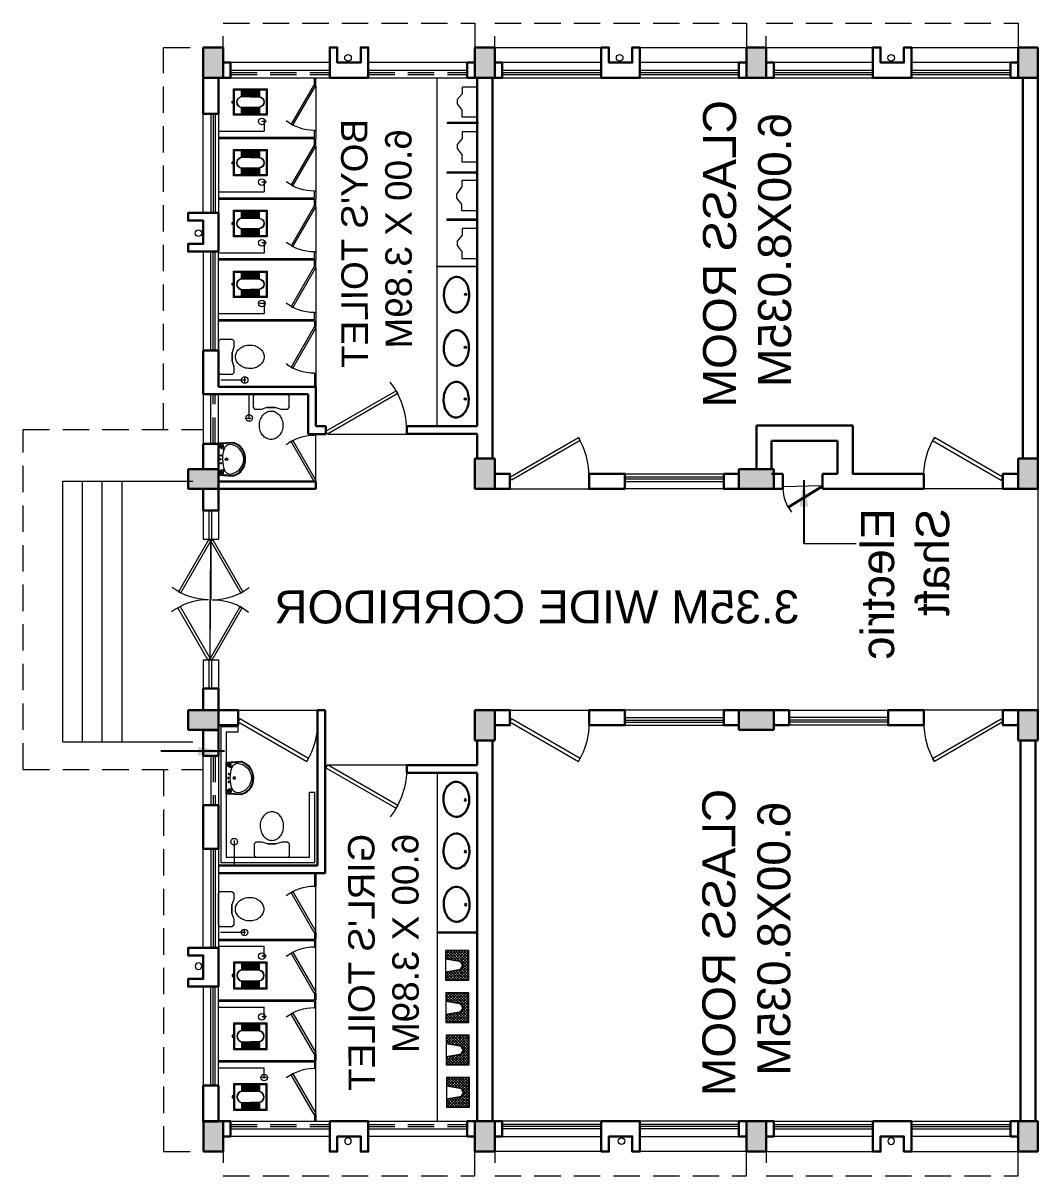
# Model space of a CAD drawing. Header units: millimetres. Extents: x 3614 to 12428, y -844 to 6844.
# Drawn here: x 5559.22 to 5574.59, y -538.41 to -520.94 of the extents above; entities that cross this region are included whole.
import ezdxf

# ---------------------------------------------------------------- set-up
doc = ezdxf.new("R2010")
doc.units = ezdxf.units.MM
doc.header["$LTSCALE"] = 40
doc.header["$MEASUREMENT"] = 0
doc.linetypes.add('DASHED', pattern=[0.75, 0.5, -0.25])
doc.layers.get('0').update_dxf_attribs({"linetype": 'CONTINUOUS', "lineweight": 20})
for name, color, linetype, lineweight in [('CLL LEV.', 15, 'CONTINUOUS', 18), ('Column', 252, 'CONTINUOUS', 30), ('Column Hatch', 253, 'CONTINUOUS', 13), ('CUBICAL TOILET', 160, 'CONTINUOUS', 15), ('Dim', 220, 'CONTINUOUS', 15), ('Door', 54, 'CONTINUOUS', 18), ('EXPANSION JOINT', 248, 'CONTINUOUS', 20), ('Fixture', 44, 'CONTINUOUS', 15), ('Furniture', 13, 'CONTINUOUS', 15), ('Hidden', 30, 'DASHED', 18), ('Railing', 23, 'CONTINUOUS', 18), ('Stair', 1, 'CONTINUOUS', 15), ('TEXT', 7, 'CONTINUOUS', 20), ('Ventilator', 6, 'DASHED', 18), ('Wall', 7, 'CONTINUOUS', 30), ('Window', 150, 'CONTINUOUS', 15), ('Window-Wall', 7, 'CONTINUOUS', 18)]:
    doc.layers.add(name, color=color, linetype=linetype, lineweight=lineweight)
doc.styles.add('DIM', font='arial.ttf')
doc.styles.add('L120', font='simplex.shx', dxfattribs={"height": 1})
doc.styles.get("Standard").update_dxf_attribs({"font": 'txt.shx', "height": 0.03937})
doc.dimstyles.get("Standard").update_dxf_attribs({"dimtxt": 0.18, "dimasz": 0.18, "dimexe": 0.18, "dimexo": 0.0625, "dimgap": 0.09, "dimtad": 0, "dimtih": 1, "dimtoh": 1, "dimdec": 4, "dimzin": 0, "dimdsep": 46, "dimtxsty": 'Standard', "dimcen": 0.09, "dimadec": 0, "dimazin": 0, "dimtfac": 1, "dimtdec": 4, "dimtofl": 0, "dimtmove": 0, "dimatfit": 3, "dimfxl": 0, "dimtolj": 1, "dimtzin": 0, "dimarcsym": 0})

# ---------------------------------------------------------------- blocks, each defined once
blk = doc.blocks.new('COLUMN 546')
at = {"layer": 'Column Hatch'}
h = blk.add_hatch(color=0, dxfattribs=at)
h.dxf.hatch_style = 1
h.paths.add_polyline_path([(0, 0), (0.3, 0), (0.3, 0.46), (0, 0.46)])
at = {"layer": 'Column'}
for p, q in [((0.3, 0.46), (0, 0.46)), ((0, 0.46), (0, 0)), ((0.3, 0), (0.3, 0.46)), ((0, 0), (0.3, 0))]:
    blk.add_line(p, q, dxfattribs=at)
blk = doc.blocks.new('*U18')
for p, q in [((0, 0), (0, -6)), ((40, 0), (40, -6))]:
    blk.add_line(p, q)
blk.add_lwpolyline([(0, 0), (34.64, 20), (35.52, 18.48), (0.87, -1.52)], close=True)
blk.add_arc((0, 0), 40, 0, 30)
blk = doc.blocks.new('DOOR1')
at = {"layer": 'Door'}
blk.add_line((0, 0), (1.2, 0), dxfattribs=at)
at = {"layer": 'Door', "xscale": 0.0300000000000013, "yscale": 0.0300000000000013, "zscale": 0.0300000000000013}
blk.add_blockref('*U18', (0, 0.18), dxfattribs=at)
blk = doc.blocks.new('RSA CL6')
for p, q in [((5.51, 3.48), (5.51, 7.28)), ((5.91, 3.47), (5.91, 7.28)), ((6.3, 3.46), (6.3, 7.28)), ((6.69, 3.45), (6.69, 7.28)), ((7.09, 3.44), (7.09, 7.28)), ((7.48, 3.43), (7.48, 7.28)), ((7.87, 3.42), (7.87, 7.28)), ((8.27, 3.41), (8.27, 7.28)), ((8.66, 3.4), (8.66, 7.28)), ((9.06, 3.39), (9.06, 7.28)), ((9.45, 3.38), (9.45, 7.28)), ((9.84, 3.37), (9.84, 7.28)), ((10.24, 3.36), (10.24, 7.28)), ((10.63, 3.35), (10.63, 7.28)), ((11.02, 3.34), (11.02, 7.28)), ((11.42, 3.33), (11.42, 7.28)), ((11.81, 3.32), (11.81, 7.28)), ((12.2, 3.31), (12.2, 7.28)), ((12.6, 3.31), (12.6, 7.28)), ((12.99, 3.3), (12.99, 7.28)), ((13.39, 3.29), (13.39, 7.28)), ((13.78, 3.28), (13.78, 7.28)), ((14.17, 3.27), (14.17, 7.28)), ((14.57, 3.26), (14.57, 7.28)), ((14.96, 3.25), (14.96, 7.28)), ((15.35, 3.24), (15.35, 7.28)), ((15.75, 3.23), (15.75, 7.28)), ((16.14, 3.22), (16.14, 7.28)), ((16.14, 7.28), (16.14, 3.22)), ((5.51, -7.28), (5.51, -3.47)), ((5.91, -7.28), (5.91, -3.45)), ((6.3, -7.28), (6.3, -3.44)), ((6.69, -7.28), (6.69, -3.43)), ((7.09, -7.28), (7.09, -3.42)), ((7.48, -7.28), (7.48, -3.41)), ((7.87, -7.28), (7.87, -3.4)), ((8.27, -7.28), (8.27, -3.39)), ((8.66, -7.28), (8.66, -3.38)), ((9.06, -7.28), (9.06, -3.37)), ((9.45, -7.28), (9.45, -3.36)), ((9.84, -7.28), (9.84, -3.34)), ((10.24, -7.28), (10.24, -3.33)), ((10.63, -7.28), (10.63, -3.32)), ((11.02, -7.28), (11.02, -3.31)), ((11.42, -7.28), (11.42, -3.3)), ((11.81, -7.28), (11.81, -3.29)), ((12.2, -7.28), (12.2, -3.28)), ((12.6, -7.28), (12.6, -3.27)), ((12.99, -7.28), (12.99, -3.26)), ((13.39, -7.28), (13.39, -3.24)), ((13.78, -7.28), (13.78, -3.23)), ((14.17, -7.28), (14.17, -3.22)), ((14.57, -7.28), (14.57, -3.21)), ((14.96, -7.28), (14.96, -3.2)), ((15.35, -7.28), (15.35, -3.19)), ((15.75, -7.28), (15.75, -3.18)), ((16.14, -3.17), (16.14, -7.28)), ((16.14, -7.28), (16.14, -3.17))]:
    blk.add_line(p, q)
for points in [[(0.79, 7.87), (20.87, 7.87), (20.87, -7.87), (0.79, -7.87)], [(1.38, 7.28), (20.28, 7.28), (20.28, -7.28), (1.38, -7.28)]]:
    blk.add_lwpolyline(points, close=True)
blk.add_lwpolyline([(0.79, -0.59), (0, -0.59), (0, 0.59), (0.79, 0.59)])
for points in [[(5.51, 3.48), (16.14, 3.22, -0.899983), (16.14, -3.17), (5.54, -3.47, -0.799392)], [(5.53, 3.28), (16.13, 3.02, -0.897689), (16.12, -2.97), (5.56, -3.27, -0.793494), (5.53, 3.28)]]:
    blk.add_lwpolyline(points, format="xyb", close=True)
blk = doc.blocks.new('ENGLISH SHEET')
at = {"layer": 'Fixture'}
for p, q in [((4663.798, 251.204), (4663.773, 251.179)), ((4663.773, 251.179), (4663.773, 250.696)), ((4663.976, 251.204), (4663.798, 251.204)), ((4664.002, 251.179), (4663.976, 251.204)), ((4663.976, 251.001), (4664.002, 251.09)), ((4664.002, 251.09), (4664.002, 251.179)), ((4663.976, 250.874), (4663.976, 251.001)), ((4663.976, 251.001), (4663.976, 250.874)), ((4664.002, 250.785), (4663.976, 250.874)), ((4663.773, 250.696), (4663.798, 250.67)), ((4663.976, 250.67), (4664.002, 250.696)), ((4664.002, 250.696), (4664.002, 250.785)), ((4663.798, 250.67), (4663.976, 250.67))]:
    blk.add_line(p, q, dxfattribs=at)
blk.add_lwpolyline([(4664.459, 250.937, 0.117036), (4664.443, 251.003, 0.104338), (4664.396, 251.063, 0.09029), (4664.321, 251.105, 0.09898), (4664.243, 251.115, 0.08237), (4664.159, 251.101, 0.09029), (4664.09, 251.063, 0.104338), (4664.043, 251.003, 0.117036), (4664.027, 250.937, 0.117036), (4664.043, 250.871, 0.104338), (4664.09, 250.811, 0.09029), (4664.159, 250.773, 0.08237), (4664.243, 250.759, 0.08237), (4664.327, 250.773, 0.09029), (4664.396, 250.811, 0.104338), (4664.443, 250.871, 0.117036)], format="xyb", close=True, dxfattribs=at)
blk = doc.blocks.new('RSA BASIN 9')
for points in [[(-0.1, -16.2, 0.340881), (10.04, -9, 0.074195), (10.06, -8.89), (9.53, 0), (-9.54, 0), (-10.02, -8.77, 0.082611), (-9.96, -9.15, 0.330812), (-0.1, -16.2)], [(0, -15.03, 0.391482), (8.86, -6.67, 0.252869), (6.53, -3.51, 0.087242), (0.02, -2.46, 0.079484), (-6.53, -3.51, 0.2542), (-8.82, -6.67, 0.39026), (0, -15.03)], [(-8.57, -1.96, -0.907437), (-8.45, -1.81), (-7.52, -2.57, -0.907437), (-7.64, -2.72)], [(-8.2, -1.64, -0.907437), (-8.07, -1.49), (-7.14, -2.25, -0.907437), (-7.27, -2.4)], [(-7.82, -1.32, -0.907437), (-7.7, -1.17), (-6.77, -1.93, -0.907437), (-6.89, -2.08)], [(7.82, -1.32, 0.907437), (7.7, -1.17), (6.77, -1.93, 0.907437), (6.89, -2.08)], [(8.2, -1.64, 0.907437), (8.07, -1.49), (7.14, -2.25, 0.907437), (7.27, -2.4)], [(8.57, -1.96, 0.907437), (8.45, -1.81), (7.52, -2.57, 0.907437), (7.64, -2.72)]]:
    blk.add_lwpolyline(points, format="xyb", close=True)
for points in [[(-5.93, -3.31), (-6.16, -2.95, -0.183787), (-6.22, -2.68, 0.126662), (-6.25, -2.43), (-6.59, -1.44, 0.35453), (-7.05, -0.98), (-8.75, -0.98, 0.414214), (-9.14, -1.37), (-9.56, -9.09, 0.329849), (-0.07, -15.81, 0.338736), (9.65, -8.94, 0.075632), (9.66, -8.82), (9.14, -1.37, 0.414214), (8.75, -0.98), (7.05, -0.98, 0.35453), (6.59, -1.44), (6.25, -2.43, 0.126662), (6.22, -2.68, -0.183787), (6.16, -2.95), (5.93, -3.31)], [(-6.18, -3.39), (-6.24, -3.29, 0.220542), (-6.52, -3.11), (-8.75, -2.78, -0.361119), (-9.19, -2.35)], [(6.18, -3.39), (6.24, -3.29, -0.220542), (6.52, -3.11), (8.75, -2.78, 0.358803), (9.21, -2.33, 0.358803)]]:
    blk.add_lwpolyline(points, format="xyb")
for centre, radius in [((-2.35, -1.56), 0.399), ((0, -4.82), 0.771), ((0, -4.82), 0.602), ((0, -1.23), 0.399), ((2.28, -1.51), 0.399)]:
    blk.add_circle(centre, radius)
blk = doc.blocks.new('VENT 2')
at = {"layer": 'Ventilator', "linetype": 'Continuous', "ltscale": 0.02}
for p, q in [((0, 0.182), (1.5, 0.182)), ((0, 0.152), (1.5, 0.152))]:
    blk.add_line(p, q, dxfattribs=at)
at = {"layer": 'Window-Wall'}
for p, q in [((0, 0.23), (1.5, 0.23)), ((0, 0), (0, 0.23)), ((1.5, 0.23), (1.5, 0)), ((0, 0.115), (1.5, 0.115)), ((1.5, 0), (0, 0))]:
    blk.add_line(p, q, dxfattribs=at)
blk = doc.blocks.new('RSA BASIN 2')
for points in [[(10.67, -8.12, 0.12976), (9.97, -5.22, 0.106426), (7.61, -2.47, 0.084431), (4.27, -0.72, 0.073534), (0, 0, 0.073534), (-4.29, -0.55, 0.084431), (-7.7, -2.16, 0.106426), (-10.17, -4.82, 0.12976), (-10.98, -7.69, 0.12976), (-10.28, -10.59, 0.106426), (-7.92, -13.34, 0.084431), (-4.58, -15.09, 0.073534), (-0.31, -15.81, 0.073534), (3.98, -15.26, 0.084431), (7.39, -13.64, 0.106426), (9.85, -10.99, 0.12976)], [(10.08, -7.9, 0.119977), (9.45, -5.5, 0.106426), (7.25, -2.94, 0.084431), (4.08, -1.28, 0.073534), (-0.01, -0.59, 0.073534), (-4.13, -1.12, 0.084431), (-7.36, -2.65, 0.106426), (-9.66, -5.12, 0.12976), (-10.39, -7.7, 0.009633), (-10.39, -7.9, 0.119977), (-9.76, -10.31, 0.106426), (-7.57, -12.87, 0.084431), (-4.4, -14.53, 0.073534), (-0.3, -15.22, 0.073534), (3.82, -14.69, 0.084431), (7.05, -13.16, 0.106426), (9.35, -10.69, 0.12976), (10.08, -8.11, 0.009633)]]:
    blk.add_lwpolyline(points, format="xyb", close=True)
for radius in [0.7, 0.479]:
    blk.add_circle((-0.47, -2.53), radius)
blk = doc.blocks.new('Urinal 1')
for p, q in [((0, 9), (9, 9)), ((0, 9), (0, -9)), ((9, 9), (9, 5)), ((12, 1), (9, 5)), ((12, -1.5), (12, 1)), ((9, -5), (12, -1.5)), ((9, -9), (9, -5)), ((0, -9), (9, -9))]:
    blk.add_line(p, q)
blk = doc.blocks.new('*X5')
at = {"color": 0}
for p, q in [((705, 323), (943, 561)), ((705, 365), (900, 561)), ((705, 408), (858, 561)), ((705, 450), (815, 561)), ((705, 493), (773, 561)), ((705, 535), (730, 561)), ((848, 383), (705, 526)), ((854, 419), (712, 561)), ((866, 449), (755, 561)), ((888, 469), (797, 561)), ((921, 479), (839, 561)), ((1145, 298), (882, 561)), ((899, 474), (985, 561)), ((1145, 340), (924, 561)), ((944, 477), (1027, 561)), ((1145, 383), (967, 561)), ((971, 462), (1070, 561)), ((990, 438), (1112, 561)), ((998, 404), (1145, 551)), ((1145, 425), (1009, 561)), ((1145, 467), (1051, 561)), ((1145, 510), (1094, 561)), ((1145, 552), (1136, 561)), ((842, 346), (705, 483)), ((835, 310), (705, 441)), ((705, 280), (858, 434)), ((829, 274), (705, 398)), ((705, 238), (847, 381)), ((823, 237), (705, 356)), ((1145, 255), (999, 401)), ((1004, 368), (1145, 508)), ((1137, 221), (1007, 350)), ((1011, 332), (1145, 466)), ((1017, 295), (1145, 423)), ((1023, 259), (1145, 381)), ((798, 221), (705, 314)), ((755, 221), (705, 271)), ((713, 221), (705, 229)), ((730, 221), (839, 330)), ((772, 221), (830, 279)), ((815, 221), (822, 228)), ((1095, 221), (1016, 299)), ((1052, 221), (1024, 248)), ((1029, 223), (1145, 339)), ((1069, 221), (1145, 296)), ((1112, 221), (1145, 254))]:
    blk.add_line(p, q, dxfattribs=at)
blk = doc.blocks.new('RSA CL7')
blk.add_lwpolyline([(8.86, 0), (-8.86, 0), (-8.86, -13.78), (-3.94, -13.78), (3.94, -13.78), (8.86, -13.78)], close=True)
blk.add_lwpolyline([(-4.1, -13.58), (-2.78, -5.72, -0.835943), (2.8, -5.76), (4.1, -13.58), (8.66, -13.58), (8.66, -0.2), (-8.66, -0.2), (-8.66, -13.58)], format="xyb", close=True)
blk.add_lwpolyline([(-3.94, -13.78), (-2.59, -5.75, -0.835548), (2.61, -5.79), (3.94, -13.78)], format="xyb")
for centre, start, end in [((-1.41, -4.14), 207.2135, 40.95643), ((-0.03, -3.6), 185.89987, 355.82489), ((1.47, -4.14), 140.99617, 329.34676)]:
    blk.add_arc(centre, 0.493, start, end)
at = {"xscale": 0.0393714285714286, "yscale": 0.0393714285714286, "zscale": 0.0393714285714286}
blk.add_blockref('*X5', (-36.41, -22.27), dxfattribs=at)
blk = doc.blocks.new('Door - Left Hung 36 in.')
at = {"layer": 'Door'}
blk.add_line((0.75, -1.3), (35.93, -1.3), dxfattribs=at)
blk.add_lwpolyline([(0.75, -1.3), (0, 0), (31.18, 18), (31.93, 16.7)], close=True, dxfattribs=at)
blk.add_arc((0, 0), 36, 0, 37.3101, dxfattribs=at)
blk = doc.blocks.new('SHAFT2')
at = {"layer": 'Fixture'}
blk.add_circle((0.302, 0.307), 0.05, dxfattribs=at)
at = {"layer": 'Wall'}
blk.add_lwpolyline([(0, 0.585), (0.46, 0.585), (0.46, 0.47), (0.23, 0.47), (0.23, 0.115), (0.46, 0.115), (0.46, 0), (0, 0), (0, 0.585)], dxfattribs=at)
blk = doc.blocks.new('WINDOW 1')
at = {"layer": 'CLL LEV.'}
for p, q in [((-0.115, -0.23), (-0.115, -0.46)), ((1.615, -0.23), (1.615, -0.46)), ((-0.115, -0.46), (1.615, -0.46))]:
    blk.add_line(p, q, dxfattribs=at)
at = {"layer": 'Window'}
for p, q in [((0, -0.051), (1.5, -0.051)), ((0, -0.081), (1.5, -0.081))]:
    blk.add_line(p, q, dxfattribs=at)
at = {"layer": 'Window-Wall'}
for p, q in [((0, 0), (1.5, 0)), ((0, -0.23), (0, 0)), ((1.5, 0), (1.5, -0.23)), ((0, -0.115), (1.5, -0.115)), ((1.5, -0.23), (0, -0.23))]:
    blk.add_line(p, q, dxfattribs=at)
blk = doc.blocks.new('COLM 530')
at = {"layer": 'Column Hatch'}
h = blk.add_hatch(color=0, dxfattribs=at)
h.dxf.hatch_style = 1
h.paths.add_polyline_path([(5443.518, -633.795), (5443.218, -633.795), (5443.218, -634.325), (5443.518, -634.325)])
at = {"layer": 'Column'}
for p, q in [((5443.518, -633.795), (5443.218, -633.795)), ((5443.218, -633.795), (5443.218, -634.325)), ((5443.518, -634.325), (5443.518, -633.795)), ((5443.218, -634.325), (5443.518, -634.325))]:
    blk.add_line(p, q, dxfattribs=at)
blk = doc.blocks.new('vent new')
at = {"layer": 'Hidden', "ltscale": 0.02}
for p, q in [((5437.058, -595.929), (5436.458, -595.929)), ((5436.458, -595.929), (5436.458, -599.744)), ((5436.458, -599.744), (5437.058, -599.744))]:
    blk.add_line(p, q, dxfattribs=at)

msp = doc.modelspace()

# ---------------------------------------------------------------- linework, layer by layer
at = {"layer": 'CLL LEV.'}
for p, q in [((5562.2487, -521.5363), (5562.2487, -521.3063)), ((5563.9787, -521.5363), (5563.9787, -521.3063)), ((5564.3337, -521.5363), (5564.3337, -521.3063)), ((5566.0637, -521.5363), (5566.0637, -521.3063)), ((5563.9787, -537.8063), (5563.9787, -538.0363)), ((5564.3337, -537.8063), (5564.3337, -538.0363))]:
    msp.add_line(p, q, dxfattribs=at)
at = {"layer": 'CUBICAL TOILET', "ltscale": 0.01}
for p, q in [((5563.6344, -521.8663), (5563.6344, -521.7663)), ((5563.6544, -521.8663), (5563.6544, -521.7663)), ((5563.6344, -521.8663), (5563.6544, -521.8663)), ((5562.1787, -522.6663), (5563.634, -522.6663)), ((5562.1787, -522.6863), (5563.634, -522.6863)), ((5563.634, -522.6663), (5563.634, -522.5627)), ((5563.634, -522.5627), (5563.654, -522.5627)), ((5563.634, -522.7863), (5563.634, -522.6863)), ((5563.654, -522.5627), (5563.654, -522.6863)), ((5563.654, -522.7863), (5563.654, -522.6863)), ((5563.634, -522.7863), (5563.654, -522.7863)), ((5563.6336, -523.5863), (5563.6336, -523.4827)), ((5563.6336, -523.4827), (5563.6536, -523.4827)), ((5563.6536, -523.4827), (5563.6536, -523.6063)), ((5562.1783, -523.5863), (5563.6336, -523.5863)), ((5562.1783, -523.6063), (5563.6336, -523.6063)), ((5563.6336, -523.7063), (5563.6336, -523.6063)), ((5563.6336, -523.7063), (5563.6536, -523.7063)), ((5563.6536, -523.7063), (5563.6536, -523.6063)), ((5563.6331, -524.5063), (5563.6331, -524.4027)), ((5563.6331, -524.4027), (5563.6531, -524.4027)), ((5563.6531, -524.4027), (5563.6531, -524.5263)), ((5562.1778, -524.5063), (5563.6331, -524.5063)), ((5562.1778, -524.5263), (5563.6331, -524.5263)), ((5563.6331, -524.6263), (5563.6331, -524.5263)), ((5563.6531, -524.6263), (5563.6531, -524.5263)), ((5563.6331, -524.6263), (5563.6531, -524.6263)), ((5563.6327, -525.4263), (5563.6327, -525.3227)), ((5563.6327, -525.3227), (5563.6527, -525.3227)), ((5563.6527, -525.3227), (5563.6527, -525.5463)), ((5562.1774, -525.4263), (5563.6327, -525.4263)), ((5562.1774, -525.4463), (5563.6327, -525.4463)), ((5563.6327, -525.4463), (5563.6327, -525.5463)), ((5563.6327, -525.5463), (5563.6527, -525.5463)), ((5563.6331, -526.2417), (5563.6331, -526.4466)), ((5563.6331, -526.2417), (5563.6531, -526.2417)), ((5563.6531, -526.2417), (5563.6531, -526.4466)), ((5563.6331, -533.8161), (5563.6331, -534.0209)), ((5563.6531, -533.8161), (5563.6531, -534.0209)), ((5563.6331, -534.0209), (5563.6531, -534.0209)), ((5563.6331, -534.7163), (5563.6331, -534.8163)), ((5563.6331, -534.7163), (5563.6531, -534.7163)), ((5563.6531, -534.7163), (5563.6531, -534.8163)), ((5562.1778, -534.8163), (5563.6331, -534.8163)), ((5562.1778, -534.8363), (5563.6331, -534.8363)), ((5563.6331, -534.8363), (5563.6331, -534.9399)), ((5563.6531, -534.9399), (5563.6531, -534.8163)), ((5563.6331, -534.9399), (5563.6531, -534.9399)), ((5562.1783, -535.7363), (5563.6336, -535.7363)), ((5562.1783, -535.7563), (5563.6336, -535.7563)), ((5563.6336, -535.6363), (5563.6336, -535.7363)), ((5563.6336, -535.6363), (5563.6536, -535.6363)), ((5563.6336, -535.7563), (5563.6336, -535.8599)), ((5563.6536, -535.6363), (5563.6536, -535.7363)), ((5563.6536, -535.8599), (5563.6536, -535.7363)), ((5563.6336, -535.8599), (5563.6536, -535.8599)), ((5562.1787, -536.6563), (5563.634, -536.6563)), ((5562.1787, -536.6763), (5563.634, -536.6763)), ((5563.634, -536.5563), (5563.634, -536.6563)), ((5563.634, -536.5563), (5563.654, -536.5563)), ((5563.634, -536.6763), (5563.634, -536.7799)), ((5563.654, -536.5563), (5563.654, -536.6563)), ((5563.654, -536.7799), (5563.654, -536.6563)), ((5563.634, -536.7799), (5563.654, -536.7799)), ((5563.634, -537.4763), (5563.634, -537.5763)), ((5563.634, -537.4763), (5563.654, -537.4763)), ((5563.654, -537.4763), (5563.654, -537.5763))]:
    msp.add_line(p, q, dxfattribs=at)
at = {"layer": 'CUBICAL TOILET', "ltscale": 0.05}
for points in [[(5565.4892, -524.6289), (5565.4892, -524.6185), (5566.0987, -524.6185), (5566.0987, -524.6289)], [(5565.4892, -534.7138), (5565.4892, -534.7242), (5566.0987, -534.7242), (5566.0987, -534.7138)]]:
    msp.add_lwpolyline(points, close=True, dxfattribs=at)
at = {"layer": 'Dim'}
msp.add_line((5571.0468, -528.825), (5571.8405, -528.825), dxfattribs=at)
at = {"layer": 'Door'}
msp.add_line((5562.0524, -530.5845), (5562.0629, -528.765), dxfattribs=at)
at = {"layer": 'EXPANSION JOINT', "linetype": 'ByBlock', "ltscale": 0.05}
msp.add_line((5574.5937, -527.9963), (5574.5937, -531.3463), dxfattribs=at)
at = {"layer": 'Fixture', "ltscale": 0.05}
for p, q in [((5565.4897, -521.7663), (5565.4888, -527.0464)), ((5565.4909, -532.2962), (5565.4909, -537.5763))]:
    msp.add_line(p, q, dxfattribs=at)
for points in [[(5565.649, -522.4606), (5565.649, -522.437), (5566.1061, -522.437), (5566.1061, -522.4606)], [(5565.6441, -523.2119), (5565.6441, -523.1884), (5566.1012, -523.1884), (5566.1012, -523.2119)], [(5565.6416, -523.9269), (5565.6416, -523.9034), (5566.0987, -523.9034), (5566.0987, -523.9269)]]:
    msp.add_lwpolyline(points, close=True, dxfattribs=at)
at = {"layer": 'Furniture', "ltscale": 0.05}
for p, q in [((5562.9056, -522.4262), (5562.8373, -522.4262)), ((5562.8728, -522.4104), (5562.8728, -522.5762)), ((5562.18, -522.5763), (5562.8728, -522.5762)), ((5562.9052, -523.3462), (5562.8369, -523.3462)), ((5562.8723, -523.3304), (5562.8723, -523.4962)), ((5562.1796, -523.4963), (5562.8723, -523.4962)), ((5562.9047, -524.2662), (5562.8364, -524.2662)), ((5562.8719, -524.2504), (5562.8719, -524.4162)), ((5562.1791, -524.4163), (5562.8719, -524.4162)), ((5562.8706, -525.1862), (5562.8023, -525.1862)), ((5562.8715, -525.1704), (5562.8715, -525.3362)), ((5562.1787, -525.3363), (5562.8715, -525.3362)), ((5562.5922, -526.3454), (5562.2137, -526.3454)), ((5562.5764, -526.3796), (5562.5764, -526.3112)), ((5562.6428, -526.9372), (5562.6428, -526.5586)), ((5562.6086, -526.9213), (5562.6769, -526.9213)), ((5562.4174, -533.3249), (5562.4174, -533.7034)), ((5562.5889, -534.7155), (5562.2103, -534.7156)), ((5562.573, -534.7497), (5562.573, -534.6814)), ((5562.1791, -534.9263), (5562.8719, -534.9264)), ((5562.8719, -535.0922), (5562.8719, -534.9264)), ((5562.9047, -535.0764), (5562.8364, -535.0764)), ((5562.1796, -535.8463), (5562.8723, -535.8464)), ((5562.8723, -536.0122), (5562.8723, -535.8464)), ((5562.9052, -535.9964), (5562.8369, -535.9964)), ((5562.1787, -536.7663), (5562.8715, -536.7664)), ((5562.8715, -536.9322), (5562.8715, -536.7664)), ((5562.9056, -536.9164), (5562.8373, -536.9164))]:
    msp.add_line(p, q, dxfattribs=at)
for centre in [(5562.8378, -522.4262), (5562.8373, -523.3462), (5562.8369, -524.2662), (5562.8365, -525.1862), (5562.5764, -526.3454), (5562.6428, -526.9213), (5562.4174, -533.3407), (5562.573, -534.7155), (5562.8369, -535.0764), (5562.8373, -535.9964), (5562.8715, -536.9164)]:
    msp.add_circle(centre, 0.05, dxfattribs=at)
at = {"layer": 'Hidden', "ltscale": 0.02}
for p, q in [((5561.3487, -527.0963), (5561.3487, -521.3063)), ((5561.3487, -521.3063), (5561.9487, -521.3063)), ((5559.2187, -532.2463), (5559.2187, -527.0963)), ((5559.2187, -527.0963), (5561.9487, -527.0963)), ((5559.2187, -532.2463), (5561.9508, -532.2463)), ((5561.3487, -532.2533), (5561.3487, -538.0363)), ((5561.3487, -538.0363), (5561.9487, -538.0363))]:
    msp.add_line(p, q, dxfattribs=at)
at = {"layer": 'Railing', "ltscale": 0.05}
for p, q in [((5562.2161, -531.5941), (5562.2164, -533.6555)), ((5562.2161, -531.5941), (5562.4782, -531.5941)), ((5562.4782, -531.6741), (5562.4782, -531.5941)), ((5562.2961, -531.6741), (5562.2964, -533.5755)), ((5562.2961, -531.6741), (5562.4782, -531.6741)), ((5563.5591, -533.5755), (5563.5591, -532.5884)), ((5563.5591, -532.5884), (5563.6391, -532.5884)), ((5563.6391, -533.6555), (5563.6391, -532.5884)), ((5562.2164, -533.6555), (5563.6391, -533.6555)), ((5562.2964, -533.5755), (5563.5591, -533.5755))]:
    msp.add_line(p, q, dxfattribs=at)
at = {"layer": 'Stair', "ltscale": 0.05}
for p, q in [((5559.8187, -531.8303), (5559.8187, -527.8803)), ((5559.8187, -527.8803), (5561.7887, -527.8803)), ((5560.1187, -531.8303), (5560.1187, -527.8803)), ((5560.4187, -531.8303), (5560.4187, -527.8803)), ((5560.7187, -531.8303), (5560.7187, -527.8803)), ((5559.8187, -531.8303), (5561.7887, -531.8303))]:
    msp.add_line(p, q, dxfattribs=at)
at = {"layer": 'Ventilator', "ltscale": 0.02}
for p, q in [((5562.3637, -521.6853), (5563.8637, -521.6853)), ((5562.3637, -521.7153), (5563.8637, -521.7153)), ((5564.4487, -521.6853), (5565.9487, -521.6853)), ((5564.4487, -521.7153), (5565.9487, -521.7153)), ((5562.1008, -527.3113), (5562.1008, -526.5613)), ((5562.1308, -527.3113), (5562.1308, -526.5613)), ((5562.1008, -532.0382), (5562.1008, -532.7882)), ((5562.1308, -532.0382), (5562.1308, -532.7882)), ((5562.3637, -537.6273), (5563.8637, -537.6273)), ((5562.3637, -537.6573), (5563.8637, -537.6573)), ((5564.4487, -537.6273), (5565.9487, -537.6273)), ((5564.4487, -537.6573), (5565.9487, -537.6573))]:
    msp.add_line(p, q, dxfattribs=at)
at = {"layer": 'Wall'}
for p, q in [((5566.0987, -527.0465), (5566.0987, -521.7663)), ((5566.3287, -527.5363), (5566.3287, -521.7663)), ((5574.3637, -527.5363), (5574.3637, -521.7663)), ((5574.5937, -527.5363), (5574.5937, -521.7663)), ((5570.3287, -527.0363), (5571.7887, -527.0363)), ((5570.3287, -527.6963), (5570.3287, -527.0363)), ((5566.0987, -527.5363), (5566.0987, -527.1615)), ((5570.5587, -527.2663), (5571.5587, -527.2663)), ((5570.5587, -527.6963), (5570.5587, -527.2663)), ((5571.5587, -527.2663), (5571.5587, -527.7663)), ((5562.1787, -527.7663), (5562.1787, -527.9963)), ((5570.7272, -527.7663), (5570.5587, -527.7663)), ((5570.7272, -527.9963), (5570.7272, -527.7663)), ((5571.3287, -527.7663), (5571.3287, -527.9963)), ((5571.5587, -527.7663), (5571.3287, -527.7663)), ((5570.7272, -527.9963), (5570.5587, -527.9963)), ((5571.6737, -527.9963), (5571.3287, -527.9963)), ((5566.3287, -537.5763), (5566.3287, -531.8063)), ((5574.3287, -531.8063), (5574.3287, -537.5763)), ((5574.5587, -531.8063), (5574.5587, -537.5763)), ((5566.0987, -537.5763), (5566.0987, -532.2961))]:
    msp.add_line(p, q, dxfattribs=at)
at = {"layer": 'Wall', "ltscale": 0.05}
for p, q in [((5563.6531, -526.4466), (5562.1787, -526.4463)), ((5563.653, -527.0461), (5563.6531, -526.4466)), ((5563.538, -527.1666), (5563.5381, -526.5615)), ((5563.8039, -527.0461), (5563.653, -527.0461)), ((5563.8039, -527.1666), (5563.8039, -527.0461)), ((5566.0987, -527.0465), (5565.0332, -527.0463)), ((5565.0332, -527.1613), (5565.0332, -527.0463)), ((5563.8039, -527.1666), (5563.5396, -527.1666)), ((5566.0987, -527.1615), (5565.0332, -527.1613)), ((5562.1787, -527.8813), (5563.653, -527.8816)), ((5563.653, -527.8816), (5563.653, -527.9966)), ((5562.1787, -527.9963), (5563.653, -527.9966)), ((5563.6787, -531.3463), (5563.6791, -533.7011)), ((5563.6787, -531.3463), (5563.7937, -531.3463)), ((5563.7937, -531.3463), (5563.7941, -533.816)), ((5566.0983, -532.1811), (5566.0983, -531.8063)), ((5566.0983, -532.1811), (5565.0332, -532.1813)), ((5565.0332, -532.1813), (5565.0332, -532.2963)), ((5566.0987, -532.2961), (5565.0332, -532.2963)), ((5563.6791, -533.7011), (5562.1803, -533.7013)), ((5563.7941, -533.816), (5562.1803, -533.8163))]:
    msp.add_line(p, q, dxfattribs=at)
at = {"layer": 'Wall'}
for points in [[(5562.2487, -521.5363), (5562.3637, -521.5363), (5562.3637, -521.7663), (5562.2487, -521.7663), (5562.2487, -521.5363)], [(5562.3637, -521.5363), (5562.2487, -521.5363), (5562.2487, -521.7663), (5562.3637, -521.7663), (5562.3637, -521.5363)], [(5566.0637, -521.5363), (5565.9487, -521.5363), (5565.9487, -521.7663), (5566.0637, -521.7663), (5566.0637, -521.5363)], [(5566.3637, -521.5363), (5566.4787, -521.5363), (5566.4787, -521.7663), (5566.3637, -521.7663), (5566.3637, -521.5363)], [(5566.4787, -521.5363), (5566.3637, -521.5363), (5566.3637, -521.7663), (5566.4787, -521.7663), (5566.4787, -521.5363)], [(5570.1787, -521.5363), (5570.0637, -521.5363), (5570.0637, -521.7663), (5570.1787, -521.7663), (5570.1787, -521.5363)], [(5570.4787, -521.5363), (5570.5937, -521.5363), (5570.5937, -521.7663), (5570.4787, -521.7663), (5570.4787, -521.5363)], [(5570.5937, -521.5363), (5570.4787, -521.5363), (5570.4787, -521.7663), (5570.5937, -521.7663), (5570.5937, -521.5363)], [(5574.2937, -521.5363), (5574.1787, -521.5363), (5574.1787, -521.7663), (5574.2937, -521.7663), (5574.2937, -521.5363)], [(5571.7887, -527.0363), (5571.7887, -527.7663), (5572.8637, -527.7663)], [(5566.3637, -527.7663), (5566.3637, -527.9963), (5566.5937, -527.9963), (5566.5937, -527.7663), (5566.3637, -527.7663)], [(5567.7937, -527.7663), (5567.7937, -527.9963), (5568.3337, -527.9963), (5568.3337, -527.7663), (5567.7937, -527.7663)], [(5569.8337, -527.7663), (5569.8337, -527.9963), (5570.0637, -527.9963), (5570.0637, -527.7663), (5569.8337, -527.7663)], [(5572.8637, -527.7663), (5572.8637, -527.9963), (5571.6737, -527.9963)], [(5574.2937, -527.7663), (5574.2937, -527.9963), (5574.0637, -527.9963), (5574.0637, -527.7663), (5574.2937, -527.7663)], [(5562.1808, -531.5763), (5562.1808, -531.3463), (5562.4787, -531.3463), (5562.4787, -531.5763), (5562.1808, -531.5763)], [(5566.3637, -531.5763), (5566.3637, -531.3463), (5566.5937, -531.3463), (5566.5937, -531.5763), (5566.3637, -531.5763)], [(5567.7937, -531.5763), (5567.7937, -531.3463), (5568.3337, -531.3463), (5568.3337, -531.5763), (5567.7937, -531.5763)], [(5569.8337, -531.5763), (5569.8337, -531.3463), (5570.0637, -531.3463), (5570.0637, -531.5763), (5569.8337, -531.5763)], [(5570.8237, -531.5763), (5570.8237, -531.3463), (5570.5937, -531.3463), (5570.5937, -531.5763), (5570.8237, -531.5763)], [(5572.8637, -531.5763), (5572.8637, -531.3463), (5572.3237, -531.3463), (5572.3237, -531.5763), (5572.8637, -531.5763)], [(5574.2937, -531.5763), (5574.2937, -531.3463), (5574.0637, -531.3463), (5574.0637, -531.5763), (5574.2937, -531.5763)], [(5562.2487, -537.8063), (5562.3637, -537.8063), (5562.3637, -537.5763), (5562.2487, -537.5763), (5562.2487, -537.8063)], [(5562.3637, -537.8063), (5562.2487, -537.8063), (5562.2487, -537.5763), (5562.3637, -537.5763), (5562.3637, -537.8063)], [(5566.0637, -537.8063), (5565.9487, -537.8063), (5565.9487, -537.5763), (5566.0637, -537.5763), (5566.0637, -537.8063)], [(5566.3637, -537.8063), (5566.4787, -537.8063), (5566.4787, -537.5763), (5566.3637, -537.5763), (5566.3637, -537.8063)], [(5570.1787, -537.8063), (5570.0637, -537.8063), (5570.0637, -537.5763), (5570.1787, -537.5763), (5570.1787, -537.8063)], [(5570.0637, -537.8063), (5570.1787, -537.8063), (5570.1787, -537.5763), (5570.0637, -537.5763), (5570.0637, -537.8063)], [(5570.4787, -537.8063), (5570.5937, -537.8063), (5570.5937, -537.5763), (5570.4787, -537.5763), (5570.4787, -537.8063)], [(5570.5937, -537.8063), (5570.4787, -537.8063), (5570.4787, -537.5763), (5570.5937, -537.5763), (5570.5937, -537.8063)], [(5574.2937, -537.8063), (5574.1787, -537.8063), (5574.1787, -537.5763), (5574.2937, -537.5763), (5574.2937, -537.8063)]]:
    msp.add_lwpolyline(points, dxfattribs=at)
at = {"layer": 'Wall', "ltscale": 0.05}
for points in [[(5562.1791, -522.3139), (5562.1791, -521.7663), (5561.9487, -521.7663), (5561.9487, -522.3139)], [(5561.9487, -527.3113), (5561.9487, -527.6963), (5562.1787, -527.6963), (5562.1787, -527.3113)], [(5561.9487, -532.0382), (5561.9487, -531.6532), (5562.1787, -531.6532), (5562.1787, -532.0382)], [(5562.1787, -532.7882), (5562.1787, -533.4507), (5561.9491, -533.4507), (5561.9491, -532.7882)], [(5562.1791, -537.0357), (5562.1791, -537.5832), (5561.9487, -537.5832), (5561.9487, -537.0357)]]:
    msp.add_lwpolyline(points, close=True, dxfattribs=at)
for points in [[(5563.5381, -526.5615), (5561.9487, -526.5613), (5561.9487, -525.8989), (5562.1791, -525.8989), (5562.1791, -526.4463), (5562.1787, -526.4463)], [(5562.1787, -528.3238), (5562.1787, -527.9963), (5561.9487, -527.9963), (5561.9487, -528.3238), (5562.1787, -528.3238)], [(5562.1787, -531.0188), (5562.1787, -531.3463), (5561.9487, -531.3463), (5561.9487, -531.0188), (5562.1787, -531.0188)]]:
    msp.add_lwpolyline(points, dxfattribs=at)
at = {"layer": 'Window', "ltscale": 0.05}
for p, q in [((5561.9487, -528.3238), (5561.9487, -528.7583)), ((5562.0376, -528.7583), (5562.0376, -528.3238)), ((5562.0793, -528.7583), (5562.0793, -528.3238)), ((5562.1787, -528.3238), (5562.1787, -528.7583)), ((5561.9487, -528.7583), (5562.1787, -528.7583)), ((5561.9487, -530.5869), (5561.9487, -531.0188)), ((5561.9487, -530.5869), (5562.1787, -530.5869)), ((5562.0376, -531.0188), (5562.0376, -530.5869)), ((5562.0793, -531.0188), (5562.0793, -530.5869)), ((5562.1787, -530.5869), (5562.1787, -531.0188))]:
    msp.add_line(p, q, dxfattribs=at)
at = {"layer": 'Window-Wall'}
for p, q in [((5563.8637, -521.5363), (5562.3637, -521.5363)), ((5562.3637, -521.5363), (5562.3637, -521.7663)), ((5562.3637, -521.6513), (5563.8637, -521.6513)), ((5563.8637, -521.7663), (5563.8637, -521.5363)), ((5565.9487, -521.5363), (5564.4487, -521.5363)), ((5564.4487, -521.5363), (5564.4487, -521.7663)), ((5564.4487, -521.6513), (5565.9487, -521.6513)), ((5565.9487, -521.7663), (5565.9487, -521.5363)), ((5562.3637, -521.7663), (5563.8637, -521.7663)), ((5564.4487, -521.7663), (5565.9487, -521.7663)), ((5562.1787, -526.5613), (5561.9487, -526.5613)), ((5561.9487, -526.5613), (5561.9487, -527.3113)), ((5562.0637, -527.3113), (5562.0637, -526.5613)), ((5562.1787, -527.3113), (5562.1787, -526.5613)), ((5561.9487, -527.3113), (5562.1787, -527.3113)), ((5561.9487, -532.7882), (5561.9487, -532.0382)), ((5562.0637, -532.0382), (5562.0637, -532.7882)), ((5562.1787, -532.0382), (5562.1787, -532.7882)), ((5562.3637, -537.5763), (5563.8637, -537.5763)), ((5562.3637, -537.8063), (5562.3637, -537.5763)), ((5562.3637, -537.6913), (5563.8637, -537.6913)), ((5563.8637, -537.5763), (5563.8637, -537.8063)), ((5564.4487, -537.5763), (5565.9487, -537.5763)), ((5564.4487, -537.8063), (5564.4487, -537.5763)), ((5564.4487, -537.6913), (5565.9487, -537.6913)), ((5565.9487, -537.5763), (5565.9487, -537.8063)), ((5563.8637, -537.8063), (5562.3637, -537.8063)), ((5565.9487, -537.8063), (5564.4487, -537.8063))]:
    msp.add_line(p, q, dxfattribs=at)

# ---------------------------------------------------------------- block references
at = {"color": 7}
msp.add_blockref('COLUMN 546', (5561.9487, -521.7663), dxfattribs=at)
at = {"linetype": 'ByBlock'}
for p, rotation in [((5564.4487, -521.7663), 90), ((5568.5637, -521.7663), 90), ((5572.6787, -521.7663), 90), ((5562.1791, -523.8139), 180), ((5567.9787, -537.5763), 270)]:
    msp.add_blockref('SHAFT2', p, dxfattribs=dict(at, rotation=rotation))
at = {"color": 7, "extrusion": (0, 0, -1), "zscale": -1}
for p in [(-5566.3637, -521.7663), (-5570.4787, -521.7663), (-5574.5937, -521.7663), (-5566.3637, -527.9963), (-5574.5937, -527.9963)]:
    msp.add_blockref('COLUMN 546', p, dxfattribs=at)
at = {"color": 7}
for p, rotation in [((5562.1808, -527.9963), 90), ((5566.3637, -531.3463), 180), ((5574.5937, -531.3463), 180), ((5566.3637, -537.5763), 180), ((5570.4787, -537.5763), 180), ((5574.5937, -537.5763), 180)]:
    msp.add_blockref('COLUMN 546', p, dxfattribs=dict(at, rotation=rotation))
at = {"extrusion": (0, 0, -1), "zscale": -1, "rotation": 270}
for p in [(-4936.2689, 4915.5215), (-4936.2689, 4911.8715)]:
    msp.add_blockref('COLM 530', p, dxfattribs=at)
at = {"color": 7, "extrusion": (0, 0, -1), "zscale": -1}
for p, rotation in [((-5562.1808, -531.3463), 270), ((-5561.9508, -537.5763), 180)]:
    msp.add_blockref('COLUMN 546', p, dxfattribs=dict(at, rotation=rotation))
at = {"linetype": 'ByBlock', "extrusion": (0, 0, -1), "zscale": -1}
msp.add_blockref('SHAFT2', (-5562.1791, -535.5357), dxfattribs=at)
at = {"linetype": 'ByBlock', "extrusion": (0, 0, -1), "zscale": -1, "rotation": 270}
for p in [(-5564.4487, -537.5763), (-5572.6787, -537.5763)]:
    msp.add_blockref('SHAFT2', p, dxfattribs=at)
at = {"layer": 'CLL LEV.', "extrusion": (0, 0, -1), "zscale": -1, "rotation": 180}
for p in [(-5566.4787, -521.7663), (-5568.5637, -521.7663), (-5570.5937, -521.7663), (-5572.6787, -521.7663)]:
    msp.add_blockref('WINDOW 1', p, dxfattribs=at)
at = {"layer": 'CLL LEV.', "extrusion": (0, 0, -1), "zscale": -1}
for p in [(-5567.9787, -537.5763), (-5570.0637, -537.5763)]:
    msp.add_blockref('WINDOW 1', p, dxfattribs=at)
at = {"layer": 'CLL LEV.'}
for p in [(5570.5937, -537.5763), (5572.6787, -537.5763)]:
    msp.add_blockref('WINDOW 1', p, dxfattribs=at)
at = {"layer": 'Door', "extrusion": (0, 0, -1)}
for p, xscale, yscale, zscale, rotation in [((-5563.6293, -521.8663), 0.0193527874282769, 0.0193527874282769, -0.0193527874282769, 270), ((-5563.6289, -522.7863), 0.0193527874282769, 0.0193527874282769, -0.0193527874282769, 270), ((-5563.6284, -523.7063), 0.0193527874282769, 0.0193527874282769, -0.0193527874282769, 270), ((-5563.628, -524.6263), 0.0193527874282769, 0.0193527874282769, -0.0193527874282769, 270), ((-5563.628, -525.5463), 0.0193527874282769, 0.0193527874282769, -0.0193527874282769, 270), ((-5562.0297, -528.7648), 0.0252777777711346, 0.0252777777711346, -0.0252777777711346, 270), ((-5562.0848, -530.5847), 0.0252777777711346, 0.0252777777711346, -0.0252777777711346, 90), ((-5563.8039, -532.2204), 0.034154464692852, 0.034154464692852, -0.034154464692852, 180)]:
    msp.add_blockref('Door - Left Hung 36 in.', p, dxfattribs=dict(at, xscale=xscale, yscale=yscale, zscale=zscale, rotation=rotation))
at = {"layer": 'Door', "xscale": 0.034154464692852, "yscale": 0.034154464692852, "zscale": 0.034154464692852}
msp.add_blockref('Door - Left Hung 36 in.', (5563.8039, -527.1222), dxfattribs=at)
at = {"layer": 'Door'}
for p, xscale, yscale, zscale, rotation in [((5563.6279, -527.8816), 0.0193527874282769, 0.0193527874282769, 0.0193527874282769, 90), ((5571.3287, -527.9689), 0.0166737001802426, 0.0166737001802426, 0.0166737001802426, 181.6719586428226), ((5562.0944, -528.7652), 0.0252777777711346, 0.0252777777711346, 0.0252777777711346, 270), ((5562.02, -530.5844), 0.0252777777711346, 0.0252777777711346, 0.0252777777711346, 90), ((5563.628, -534.7163), 0.0193527874282769, 0.0193527874282769, 0.0193527874282769, 90), ((5563.6284, -535.6363), 0.0193527874282769, 0.0193527874282769, 0.0193527874282769, 90), ((5563.6289, -536.5563), 0.0193527874282769, 0.0193527874282769, 0.0193527874282769, 90), ((5563.6293, -537.4763), 0.0193527874282769, 0.0193527874282769, 0.0193527874282769, 90)]:
    msp.add_blockref('Door - Left Hung 36 in.', p, dxfattribs=dict(at, xscale=xscale, yscale=yscale, zscale=zscale, rotation=rotation))
at = {"layer": 'Fixture', "xscale": 0.0253999999957461, "yscale": 0.0253999999957461, "zscale": 0.0253999999957461}
for p in [(5562.3889, -522.1338), (5562.3885, -523.0538), (5562.3881, -523.9738), (5562.3876, -524.8938)]:
    msp.add_blockref('RSA CL6', p, dxfattribs=at)
at = {"layer": 'Fixture'}
for name, p, xscale, yscale, zscale, rotation in [('Urinal 1', (5566.0978, -522.1348), 0.0253999999948973, 0.0253999999948973, 0.0253999999948973, 180), ('Urinal 1', (5566.0978, -522.8134), 0.0253999999948973, 0.0253999999948973, 0.0253999999948973, 180), ('Urinal 1', (5566.0987, -524.2798), 0.0253999999948973, 0.0253999999948973, 0.0253999999948973, 180), ('RSA BASIN 2', (5565.9864, -525.0571), 0.025399999995667, 0.025399999995667, 0.025399999995667, 270), ('RSA BASIN 2', (5565.9836, -525.8634), 0.025399999995667, 0.025399999995667, 0.025399999995667, 270), ('RSA BASIN 2', (5565.9809, -526.6468), 0.025399999995667, 0.025399999995667, 0.025399999995667, 270), ('RSA CL7', (5565.9698, -535.217), 0.0253999999948724, 0.0253999999948724, 0.0253999999948724, 270), ('RSA CL7', (5565.9743, -535.8584), 0.0253999999948724, 0.0253999999948724, 0.0253999999948724, 270), ('RSA CL7', (5565.9788, -536.4999), 0.0253999999948724, 0.0253999999948724, 0.0253999999948724, 270), ('RSA CL7', (5565.9833, -537.1414), 0.0253999999948724, 0.0253999999948724, 0.0253999999948724, 270)]:
    msp.add_blockref(name, p, dxfattribs=dict(at, xscale=xscale, yscale=yscale, zscale=zscale, rotation=rotation))
at = {"layer": 'Fixture', "extrusion": (0, 0, -1), "xscale": 0.0253999999948973, "yscale": 0.0253999999948973, "zscale": -0.0253999999948973}
msp.add_blockref('Urinal 1', (-5566.0929, -523.5521), dxfattribs=at)
at = {"layer": 'Fixture', "extrusion": (0, 0, -1), "zscale": -1}
for p, rotation in [((-898.4111, -275.0565), 180), ((-5813.9142, 4137.2116), 270), ((-898.4078, -283.4266), 180)]:
    msp.add_blockref('ENGLISH SHEET', p, dxfattribs=dict(at, rotation=rotation))
at = {"layer": 'Fixture', "ltscale": 10000, "xscale": 0.0254326166754069, "yscale": 0.0254326166754069, "zscale": 0.0254326166754069, "rotation": 89.9907298551582}
msp.add_blockref('RSA BASIN 9', (5562.1787, -527.5461), dxfattribs=at)
at = {"layer": 'Fixture', "ltscale": 10000, "extrusion": (0, 0, -1), "xscale": 0.0254326166754069, "yscale": 0.0254326166754069, "zscale": -0.0254326166754069, "rotation": 269.9907298551582}
msp.add_blockref('RSA BASIN 9', (-5562.2962, -532.3767), dxfattribs=at)
at = {"layer": 'Fixture', "extrusion": (0, 0, -1)}
for name, p, xscale, yscale, zscale, rotation in [('RSA BASIN 2', (-5565.9826, -532.6958), 0.025399999995667, 0.025399999995667, -0.025399999995667, 90), ('RSA BASIN 2', (-5565.9853, -533.4792), 0.025399999995667, 0.025399999995667, -0.025399999995667, 90), ('RSA BASIN 2', (-5565.988, -534.2856), 0.025399999995667, 0.025399999995667, -0.025399999995667, 90), ('RSA CL6', (-5562.3881, -535.3689), 0.0253999999957461, 0.0253999999957461, -0.0253999999957461, 180), ('RSA CL6', (-5562.3885, -536.2889), 0.0253999999957461, 0.0253999999957461, -0.0253999999957461, 180), ('RSA CL6', (-5562.3889, -537.2089), 0.0253999999957461, 0.0253999999957461, -0.0253999999957461, 180)]:
    msp.add_blockref(name, p, dxfattribs=dict(at, xscale=xscale, yscale=yscale, zscale=zscale, rotation=rotation))
at = {"layer": 'Fixture', "rotation": 90}
msp.add_blockref('ENGLISH SHEET', (5813.9256, -5197.3485), dxfattribs=at)
at = {"layer": 'Hidden', "extrusion": (0, 0, -1), "zscale": -1, "rotation": 270}
for p in [(-4966.3199, 4915.5215), (-4970.4349, 4915.5215), (-4974.5499, 4915.5215)]:
    msp.add_blockref('vent new', p, dxfattribs=at)
at = {"layer": 'Hidden', "rotation": 90}
for p in [(4966.3199, -5974.8641), (4970.4349, -5974.8641), (4974.5499, -5974.8641)]:
    msp.add_blockref('vent new', p, dxfattribs=at)
at = {"layer": 'Wall'}
for name, p, rotation in [('VENT 2', (5561.9491, -522.3139), 270), ('VENT 2', (5572.3237, -531.3463), 180), ('DOOR1', (5574.0637, -531.3463), 180), ('VENT 2', (5561.9491, -533.4507), 270)]:
    msp.add_blockref(name, p, dxfattribs=dict(at, rotation=rotation))
at = {"layer": 'Wall', "extrusion": (0, 0, -1), "zscale": -1}
for name, p, rotation in [('VENT 2', (-5561.9491, -525.8989), 90), ('DOOR1', (-5562.4787, -531.3463), 180), ('DOOR1', (-5566.5937, -531.3463), 180), ('VENT 2', (-5568.3337, -531.3463), 180), ('VENT 2', (-5561.9491, -537.0357), 90)]:
    msp.add_blockref(name, p, dxfattribs=dict(at, rotation=rotation))
at = {"layer": 'Wall'}
for name, p in [('DOOR1', (5566.5937, -527.9963)), ('VENT 2', (5568.3337, -527.9963))]:
    msp.add_blockref(name, p, dxfattribs=at)
at = {"layer": 'Wall', "extrusion": (0, 0, -1), "zscale": -1}
msp.add_blockref('DOOR1', (-5574.0637, -527.9963), dxfattribs=at)

# ---------------------------------------------------------------- texts
at = {"layer": 'TEXT', "extrusion": (0, 0, -1), "char_height": 0.5, "attachment_point": 1, "style": 'DIM'}
for s, insert, text_direction in [('{\\fArial|b0|i0|c0|p34;CLASS ROOM\\P 6.00X8.035M}', (5569.5207, -522.103), (0, -1, 0)), ('{\\fArial|b0|i0|c0|p34;Electric \\PShaft}', (5571.9153, -528.2903), (0, -1, 0)), ('{\\fArial|b0|i0|c0|p34;3.35M WIDE CORRIDOR}', (5570.9791, -529.5338), (-1, 0, 0)), ('{\\fArial|b0|i0|c0|p34;CLASS ROOM\\P 6.00X8.035M}', (5569.5092, -532.5397), (0, -1, 0))]:
    msp.add_mtext_dynamic_manual_height_columns(s, width=19.989683, gutter_width=5, heights=[0], dxfattribs=dict(at, insert=insert, text_direction=text_direction))
at = {"layer": 'TEXT', "extrusion": (0, 0, -1), "char_height": 0.4, "width": 4.832064, "attachment_point": 1, "text_direction": (0.002103, -0.999998, 0), "style": 'DIM'}
for s, insert in [("{\\fArial|b0|i0|c0|p34;BOY'S TOILET\\P 6.00 X 3.89M}", (5564.0357, -522.3912)), ("{\\fArial|b0|i0|c0|p34; GIRL'S TOILET\\P 6.00 X 3.89M}", (5564.1415, -533.0682))]:
    msp.add_mtext(s, dxfattribs=dict(at, insert=insert))

# ---------------------------------------------------------------- leaders
at = {"layer": 'TEXT'}
for points in [[(5571.0482, -527.863), (5571.0482, -528.8261)], [(5562.2691, -531.9714), (5561.3059, -531.9714)]]:
    msp.add_leader(points, dimstyle='Standard', override={"dimscale": 40, "dimasz": 0.01, "dimgap": 0.09, "dimtad": 0, "dimpost": "'", "dimtxsty": 'L120', "dimarcsym": 1}, dxfattribs=at)

doc.saveas('drawing.dxf')
